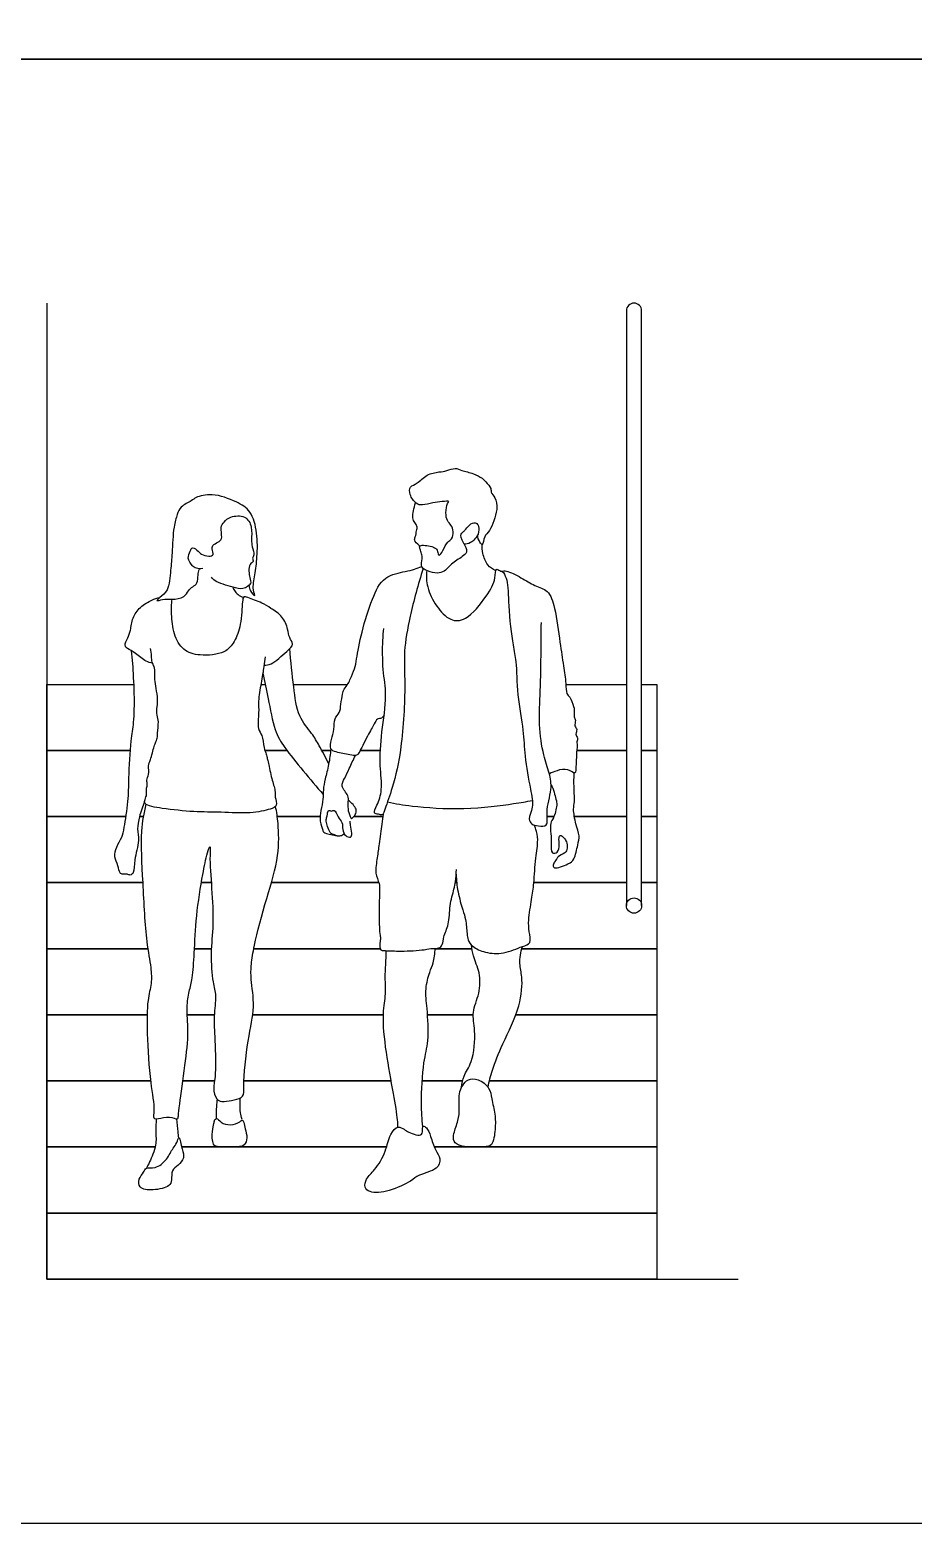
# Model space of a CAD drawing. Header units: millimetres. Extents: x 10.5 to 29.6, y 6 to 18.8.
# Drawn here: x 16.665 to 18.872, y 11.52 to 15.251 of the extents above; entities that cross this region are included whole.
import ezdxf

# ---------------------------------------------------------------- set-up
doc = ezdxf.new("R2010")
doc.units = ezdxf.units.MM
for name, color, linetype, true_color in [('AG-BUILDINGS', 7, 'Continuous', 0x66ccff), ('AG-DIAGRAM', 7, 'Continuous', 0xfecc66), ('AG-PEOPLE', 7, 'Continuous', 0x66ccff), ('X-VPRT', 6, 'Continuous', 0xff00ff)]:
    doc.layers.add(name, color=color, linetype=linetype, true_color=true_color)

msp = doc.modelspace()

# ---------------------------------------------------------------- linework, layer by layer
at = {"layer": 'AG-BUILDINGS'}
for points in [[(18.1558, 14.549), (18.1558, 13.063)], [(18.1939, 13.063), (18.1939, 14.549)], [(16.9165, 13.4505), (16.708, 13.4505), (16.708, 13.6156), (16.9255, 13.6156)], [(17.2427, 13.6156), (17.2532, 13.6156)], [(17.324, 13.6156), (17.4592, 13.6156)], [(18.0046, 13.6156), (18.1558, 13.6156)], [(18.1939, 13.6156), (18.232, 13.6156), (18.232, 13.4505), (18.1939, 13.4505)], [(16.9058, 13.2854), (16.708, 13.2854), (16.708, 13.4505), (16.9165, 13.4505)], [(17.3078, 13.4505), (17.2526, 13.4505)], [(17.2526, 13.4505), (17.3078, 13.4505)], [(17.417, 13.4505), (17.395, 13.4505)], [(17.395, 13.4505), (17.417, 13.4505)], [(17.5412, 13.4505), (17.4907, 13.4505)], [(17.4907, 13.4505), (17.5412, 13.4505)], [(18.1558, 13.4505), (18.0318, 13.4505)], [(18.0318, 13.4505), (18.1558, 13.4505)], [(18.1939, 13.4505), (18.232, 13.4505), (18.232, 13.2854), (18.1939, 13.2854)], [(16.9473, 13.1203), (16.708, 13.1203), (16.708, 13.2854), (16.9058, 13.2854)], [(16.9395, 13.2854), (16.9489, 13.2854)], [(16.9489, 13.2854), (16.9395, 13.2854)], [(17.3905, 13.2854), (17.2835, 13.2854)], [(17.2835, 13.2854), (17.3905, 13.2854)], [(17.5471, 13.2854), (17.4748, 13.2854)], [(17.4748, 13.2854), (17.5471, 13.2854)], [(17.9749, 13.2854), (17.9578, 13.2854)], [(17.9578, 13.2854), (17.9749, 13.2854)], [(18.1558, 13.2854), (18.0257, 13.2854)], [(18.0257, 13.2854), (18.1558, 13.2854)], [(18.1939, 13.2854), (18.232, 13.2854), (18.232, 13.1203), (18.1939, 13.1203)], [(16.9599, 12.9552), (16.708, 12.9552), (16.708, 13.1203), (16.9473, 13.1203)], [(17.0939, 13.1203), (17.1186, 13.1203)], [(17.1186, 13.1203), (17.0939, 13.1203)], [(17.5372, 13.1203), (17.269, 13.1203)], [(17.269, 13.1203), (17.5372, 13.1203)], [(17.7318, 13.1203), (17.7282, 13.1203)], [(17.7282, 13.1203), (17.7318, 13.1203)], [(18.1939, 13.1203), (18.232, 13.1203), (18.232, 12.9552), (17.8943, 12.9552)], [(18.1558, 13.1203), (17.9244, 13.1203)], [(17.9244, 13.1203), (18.1558, 13.1203)], [(16.9583, 12.7901), (16.708, 12.7901), (16.708, 12.9552), (16.9599, 12.9552)], [(17.0768, 12.9552), (17.1188, 12.9552)], [(17.1188, 12.9552), (17.0768, 12.9552)], [(17.2248, 12.9552), (17.5405, 12.9552)], [(17.5405, 12.9552), (17.2248, 12.9552)], [(17.6779, 12.9552), (17.77, 12.9552)], [(17.77, 12.9552), (17.6779, 12.9552)], [(17.8943, 12.9552), (18.232, 12.9552), (18.232, 12.7901), (17.8796, 12.7901)], [(16.9669, 12.625), (16.708, 12.625), (16.708, 12.7901), (16.9583, 12.7901)], [(17.1262, 12.7901), (17.0587, 12.7901)], [(17.0587, 12.7901), (17.1262, 12.7901)], [(17.5487, 12.7901), (17.2224, 12.7901)], [(17.2224, 12.7901), (17.5487, 12.7901)], [(17.6589, 12.7901), (17.7731, 12.7901)], [(17.7731, 12.7901), (17.6589, 12.7901)], [(17.8796, 12.7901), (18.232, 12.7901), (18.232, 12.625), (17.8135, 12.625)], [(16.9786, 12.4599), (16.708, 12.4599), (16.708, 12.625), (16.9669, 12.625)], [(17.1268, 12.625), (17.0475, 12.625)], [(17.0475, 12.625), (17.1268, 12.625)], [(17.5682, 12.625), (17.2001, 12.625)], [(17.2001, 12.625), (17.5682, 12.625)], [(17.7465, 12.625), (17.6455, 12.625)], [(17.6455, 12.625), (17.7465, 12.625)], [(17.8135, 12.625), (18.232, 12.625), (18.232, 12.4599), (17.6758, 12.4599)], [(17.6758, 12.4599), (18.232, 12.4599), (18.232, 12.2948), (16.708, 12.2948), (16.708, 12.4599), (16.9786, 12.4599)], [(17.0448, 12.4599), (17.5567, 12.4599)], [(17.5567, 12.4599), (17.0448, 12.4599)]]:
    msp.add_lwpolyline(points, dxfattribs=at)
msp.add_lwpolyline([(18.232, 12.2948), (18.232, 12.1297), (16.708, 12.1297), (16.708, 12.2948)], close=True, dxfattribs=at)
msp.add_circle((18.1748, 13.063), 0.0191, dxfattribs=at)
msp.add_arc((18.1748, 14.549), 0.0191, 0, 180, dxfattribs=at)
at = {"layer": 'AG-DIAGRAM'}
msp.add_lwpolyline([(16.708, 14.5681), (16.708, 12.1297), (18.4352, 12.1297)], dxfattribs=at)
at = {"layer": 'AG-PEOPLE'}
for points, knots in [([(17.7504, 13.9658), (17.7575, 13.9534), (17.7572, 13.9442), (17.7457, 13.9341), (17.7173, 13.9168), (17.7054, 13.9002), (17.6877, 13.892), (17.666, 13.8961), (17.6391, 13.9065), (17.6468, 13.9296), (17.6444, 13.9415), (17.6412, 13.953), (17.6375, 13.9608), (17.6462, 13.9649), (17.6789, 13.9593), (17.6837, 13.9493), (17.6871, 13.9328), (17.6983, 13.9514), (17.7081, 13.9724), (17.721, 13.9778), (17.7244, 13.9975), (17.7189, 14.0141), (17.7064, 14.0241), (17.7042, 14.0442), (17.7066, 14.0669), (17.7156, 14.0746), (17.6931, 14.0717), (17.6728, 14.0703), (17.6466, 14.0621), (17.6294, 14.0657), (17.6135, 14.089), (17.6136, 14.111), (17.6351, 14.1171), (17.656, 14.1415), (17.6873, 14.1465), (17.7069, 14.1484), (17.7281, 14.1579), (17.7448, 14.1492), (17.7737, 14.1435), (17.7956, 14.131), (17.804, 14.1225), (17.8194, 14.1053), (17.816, 14.0951), (17.8299, 14.0812), (17.8358, 14.0526), (17.8162, 13.9975), (17.7999, 13.9883), (17.7977, 13.9595), (17.7884, 13.9721), (17.784, 13.9823), (17.7838, 13.9885)], [0, 0, 0, 0, 0.200195, 0.430047, 0.774204, 1.045961, 1.294705, 1.57983, 1.873618, 2.139636, 2.350816, 2.558006, 2.714637, 2.873969, 3.210209, 3.412984, 3.604876, 3.834345, 4.131953, 4.34232, 4.595043, 4.842781, 5.071136, 5.337557, 5.626374, 5.769929, 6.008185, 6.300374, 6.605693, 6.846205, 7.154976, 7.410023, 7.671621, 8.008021, 8.33716, 8.606604, 8.880096, 9.131169, 9.458587, 9.752602, 9.96701, 10.24148, 10.421297, 10.665305, 10.989208, 11.433793, 11.700668, 11.966641, 12.138866, 12.396138, 12.396138, 12.396138, 12.396138]), ([(17.2129, 13.8626), (17.2134, 13.8581), (17.2144, 13.8505), (17.2311, 13.8307), (17.2206, 13.8552), (17.2281, 13.8902), (17.2339, 13.9351), (17.2348, 13.993), (17.2197, 14.0499), (17.1811, 14.0727), (17.1236, 14.095), (17.0802, 14.0842), (17.0699, 14.0737), (17.0406, 14.0607), (17.0333, 14.0389), (17.0232, 14.0081), (17.0212, 13.9428), (17.0171, 13.9033), (17.0135, 13.8491), (16.992, 13.8351), (16.9779, 13.8218), (16.9998, 13.8296), (17.0196, 13.8272), (17.0524, 13.8312), (17.0603, 13.8501), (17.0719, 13.8599), (17.0855, 13.8675), (17.085, 13.8892), (17.0872, 13.898), (17.0881, 13.9026)], [0, 0, 0, 0, 0.216193, 0.447697, 0.668862, 1.027636, 1.422786, 1.87161, 2.305029, 2.686759, 3.147265, 3.518945, 3.743957, 4.060838, 4.331427, 4.663827, 5.131338, 5.518578, 5.93134, 6.228879, 6.419004, 6.63984, 6.923, 7.243228, 7.494786, 7.719853, 7.938707, 8.198813, 8.418417, 8.418417, 8.418417, 8.418417]), ([(17.6397, 13.9611), (17.6234, 13.9742), (17.6296, 13.9839), (17.631, 13.9991), (17.6345, 14.011), (17.6264, 14.0195), (17.6208, 14.0318), (17.6236, 14.05), (17.6268, 14.063), (17.6292, 14.0694)], [0, 0, 0, 0, 0.292834, 0.594418, 0.848473, 1.095719, 1.36857, 1.690126, 2.033801, 2.033801, 2.033801, 2.033801]), ([(17.0612, 13.9307), (17.0615, 13.9368), (17.0657, 13.9473), (17.0711, 13.9616), (17.0874, 13.9476), (17.093, 13.94), (17.112, 13.9345), (17.1268, 13.9384), (17.1185, 13.9544), (17.1236, 13.9664), (17.1398, 13.9717), (17.1471, 13.9827), (17.1405, 14.0084), (17.1504, 14.0218), (17.1664, 14.0365), (17.205, 14.0388), (17.2219, 14.0095), (17.2184, 13.9766), (17.2203, 13.9605), (17.2274, 13.9388), (17.2198, 13.9313), (17.2258, 13.9215), (17.2126, 13.9165), (17.2125, 13.8982), (17.2137, 13.8826), (17.221, 13.8659), (17.197, 13.8515), (17.1732, 13.8581), (17.1485, 13.865), (17.1275, 13.8733), (17.1218, 13.8801), (17.1193, 13.8834)], [0, 0, 0, 0, 0.249893, 0.439988, 0.677309, 0.868257, 1.123719, 1.317419, 1.537023, 1.736229, 1.968559, 2.169764, 2.458945, 2.688226, 2.955998, 3.29599, 3.614273, 3.944167, 4.188382, 4.454655, 4.627273, 4.793025, 4.982012, 5.221113, 5.459329, 5.684817, 5.960316, 6.250488, 6.550469, 6.823666, 7.029438, 7.029438, 7.029438, 7.029438]), ([(17.7504, 13.9658), (17.7548, 13.9654), (17.7682, 13.9677), (17.788, 13.9898), (17.7876, 14.01), (17.7814, 14.0206), (17.7661, 14.0181), (17.7546, 14.0034), (17.7503, 13.998), (17.7405, 13.9921), (17.7416, 13.9815), (17.7504, 13.9658)], [0, 0, 0, 0, 0.274517, 0.63616, 0.933107, 1.146677, 1.391927, 1.681728, 1.863463, 2.075575, 2.33214, 2.33214, 2.33214, 2.33214]), ([(17.8292, 13.8995), (17.8218, 13.903), (17.8072, 13.9122), (17.796, 13.9425), (17.795, 13.9575), (17.7953, 13.965)], [0, 0, 0, 0, 0.2898015, 0.6133056, 0.8913154, 0.8913154, 0.8913154, 0.8913154]), ([(17.0979, 13.905), (17.0839, 13.9029), (17.0696, 13.9113), (17.0631, 13.9238), (17.0612, 13.9307)], [0, 0, 0, 0, 0.3474694, 0.7070606, 0.7070606, 0.7070606, 0.7070606]), ([(17.5505, 13.5386), (17.5489, 13.5357), (17.5446, 13.5295), (17.5318, 13.5306), (17.5256, 13.5152), (17.5087, 13.4875), (17.4887, 13.4451), (17.4817, 13.4369), (17.4634, 13.4393), (17.4317, 13.4461), (17.4134, 13.4522), (17.4186, 13.4796), (17.4266, 13.5023), (17.4245, 13.5309), (17.4406, 13.5443), (17.4422, 13.5658), (17.4464, 13.5914), (17.4496, 13.6036), (17.4617, 13.6176), (17.466, 13.63), (17.4778, 13.6557), (17.482, 13.6806), (17.4941, 13.7494), (17.5191, 13.8269), (17.5468, 13.8874), (17.6027, 13.8972), (17.6256, 13.9025), (17.6385, 13.9075), (17.6444, 13.9102)], [0, 0, 0, 0, 0.185511, 0.374063, 0.590489, 0.93783, 1.336999, 1.51077, 1.749116, 2.090808, 2.322483, 2.605017, 2.903412, 3.204261, 3.455469, 3.724495, 4.020805, 4.229929, 4.471098, 4.688003, 4.988104, 5.283928, 5.765693, 6.307416, 6.768421, 7.186915, 7.472056, 7.729561, 7.729561, 7.729561, 7.729561]), ([(17.6482, 13.9051), (17.635, 13.8661), (17.615, 13.7876), (17.5982, 13.6973), (17.6046, 13.6142), (17.5961, 13.4589), (17.574, 13.3627), (17.5537, 13.3091), (17.5483, 13.2875), (17.5367, 13.2917), (17.5217, 13.2926), (17.5347, 13.3162), (17.5474, 13.3538), (17.5383, 13.4145), (17.5435, 13.4965), (17.559, 13.588), (17.5461, 13.6498), (17.5466, 13.7246), (17.5486, 13.7453), (17.5497, 13.7556)], [0, 0, 0, 0, 0.64932, 1.199254, 1.733492, 2.462262, 3.055437, 3.490878, 3.729352, 3.912827, 4.101651, 4.362207, 4.733965, 5.185668, 5.722479, 6.280115, 6.75338, 7.248013, 7.573378, 7.573378, 7.573378, 7.573378]), ([(17.6572, 13.8999), (17.6557, 13.8863), (17.6559, 13.8577), (17.6799, 13.8107), (17.714, 13.7725), (17.7584, 13.7746), (17.8072, 13.8352), (17.8301, 13.8764), (17.8274, 13.9074), (17.8404, 13.8994), (17.8457, 13.8971), (17.8485, 13.8952)], [0, 0, 0, 0, 0.374029, 0.798086, 1.20256, 1.556757, 2.064388, 2.480918, 2.75054, 2.927609, 3.112433, 3.112433, 3.112433, 3.112433]), ([(17.8431, 13.8983), (17.8474, 13.8988), (17.857, 13.9009), (17.8943, 13.882), (17.9254, 13.8614), (17.9628, 13.8515), (17.979, 13.804), (17.9896, 13.7208), (17.9983, 13.664), (18.0053, 13.6201), (18.0048, 13.592), (18.0153, 13.5845), (18.0253, 13.5602), (18.0258, 13.5456), (18.0242, 13.5341), (18.0302, 13.5256), (18.0246, 13.5119), (18.0345, 13.503), (18.0271, 13.4912), (18.0356, 13.4819), (18.0311, 13.4722), (18.0337, 13.46), (18.0309, 13.4475), (18.0309, 13.4344), (18.0296, 13.4025), (18.0281, 13.3903), (18.0091, 13.4068), (17.9821, 13.4005), (17.9693, 13.3955), (17.9634, 13.3919)], [0, 0, 0, 0, 0.211135, 0.579334, 0.948049, 1.288805, 1.684706, 2.225501, 2.675886, 3.066192, 3.35859, 3.558519, 3.852403, 4.08075, 4.270993, 4.45017, 4.660343, 4.852664, 5.048335, 5.236382, 5.416652, 5.62093, 5.82387, 6.043078, 6.378888, 6.53507, 6.787801, 7.093267, 7.359683, 7.359683, 7.359683, 7.359683]), ([(17.8485, 13.8952), (17.8519, 13.8889), (17.8606, 13.8749), (17.8602, 13.8105), (17.8712, 13.7138), (17.8819, 13.6732), (17.8816, 13.5876), (17.9, 13.501), (17.9, 13.4376), (17.9157, 13.3552), (17.925, 13.3107), (17.9092, 13.2802), (17.919, 13.265), (17.9356, 13.2615), (17.9626, 13.2601), (17.953, 13.2993), (17.9712, 13.3525), (17.964, 13.3945), (17.9473, 13.4402), (17.9355, 13.5174), (17.9418, 13.5989), (17.9425, 13.699), (17.9432, 13.7465), (17.9433, 13.7703)], [0, 0, 0, 0, 0.269243, 0.735914, 1.313835, 1.696992, 2.228958, 2.781417, 3.252336, 3.784446, 4.178963, 4.499675, 4.719279, 4.96266, 5.21953, 5.547002, 5.989969, 6.364108, 6.767947, 7.278538, 7.815976, 8.397002, 8.890881, 8.890881, 8.890881, 8.890881]), ([(17.1722, 13.8584), (17.1735, 13.8544), (17.1778, 13.8468), (17.1854, 13.8398), (17.1942, 13.8344), (17.1989, 13.8325)], [0, 0, 0, 0, 0.2071287, 0.3962826, 0.6238588, 0.6238588, 0.6238588, 0.6238588]), ([(16.9717, 13.6688), (16.9662, 13.6699), (16.9545, 13.6717), (16.9301, 13.6938), (16.9101, 13.7047), (16.9001, 13.7126), (16.9109, 13.7327), (16.9175, 13.7505), (16.9211, 13.7829), (16.9398, 13.8093), (16.9698, 13.8268), (16.9834, 13.8311), (16.9902, 13.8328)], [0, 0, 0, 0, 0.239308, 0.572897, 0.856198, 1.037988, 1.296676, 1.560372, 1.88675, 2.218346, 2.557336, 2.825949, 2.825949, 2.825949, 2.825949]), ([(17.2505, 13.6635), (17.2565, 13.664), (17.2697, 13.6634), (17.3061, 13.6975), (17.327, 13.7149), (17.3121, 13.7327), (17.3104, 13.7542), (17.2981, 13.7866), (17.267, 13.8057), (17.2464, 13.8194), (17.2116, 13.832), (17.1987, 13.8366), (17.1957, 13.819), (17.194, 13.764), (17.1776, 13.7225), (17.1533, 13.6915), (17.0899, 13.6855), (17.0473, 13.6987), (17.0231, 13.7411), (17.0187, 13.7906), (17.0193, 13.8159), (17.0206, 13.8283)], [0, 0, 0, 0, 0.247373, 0.659312, 0.941271, 1.188161, 1.461314, 1.798691, 2.14382, 2.445142, 2.800231, 2.985372, 3.195877, 3.633299, 4.027694, 4.378341, 4.831065, 5.213261, 5.606167, 6.016744, 6.374944, 6.374944, 6.374944, 6.374944]), ([(16.9521, 13.3225), (16.9466, 13.3104), (16.9389, 13.2855), (16.9324, 13.2542), (16.9405, 13.2249), (16.925, 13.1785), (16.9274, 13.1462), (16.9163, 13.1375), (16.9084, 13.1421), (16.8981, 13.1407), (16.8885, 13.1435), (16.8866, 13.1641), (16.875, 13.1843), (16.8811, 13.21), (16.8967, 13.2338), (16.9017, 13.2591), (16.9125, 13.3266), (16.9122, 13.3793), (16.9171, 13.4752), (16.9264, 13.5198), (16.9271, 13.5917), (16.9231, 13.6661), (16.9204, 13.6887), (16.9191, 13.6997)], [0, 0, 0, 0, 0.367883, 0.692066, 1.007764, 1.417486, 1.744036, 1.929387, 2.094839, 2.282121, 2.447573, 2.70038, 2.981809, 3.273143, 3.577963, 3.87609, 4.347338, 4.794157, 5.355201, 5.756871, 6.250975, 6.755556, 7.091601, 7.091601, 7.091601, 7.091601]), ([(17.2529, 13.6841), (17.2521, 13.6761), (17.2504, 13.6597), (17.2432, 13.6183), (17.2354, 13.5738), (17.2384, 13.5461), (17.233, 13.5039), (17.247, 13.4893), (17.249, 13.458), (17.2561, 13.4417), (17.2587, 13.4304), (17.2625, 13.4175), (17.2684, 13.3799), (17.2795, 13.351), (17.277, 13.3349), (17.2852, 13.311), (17.2638, 13.3026), (17.2142, 13.2916), (17.1427, 13.2972), (17.0753, 13.2962), (17.0015, 13.3046), (16.9499, 13.3128), (16.9527, 13.3288), (16.9588, 13.3404), (16.9553, 13.3543), (16.9604, 13.3639), (16.9556, 13.3771), (16.9641, 13.3902), (16.9605, 13.4131), (16.9672, 13.4266), (16.9756, 13.4609), (16.9799, 13.4716), (16.9854, 13.4847), (16.983, 13.4942), (16.9888, 13.523), (16.9815, 13.5378), (16.9834, 13.5609), (16.9854, 13.5784), (16.9812, 13.6055), (16.9771, 13.6272), (16.9782, 13.6434), (16.9771, 13.6604), (16.9693, 13.6711), (16.9701, 13.6866), (16.968, 13.6992), (16.967, 13.7056)], [0, 0, 0, 0, 0.286588, 0.666969, 1.057478, 1.3748, 1.740634, 1.996786, 2.317119, 2.565062, 2.755671, 2.967024, 3.329636, 3.654577, 3.891585, 4.157014, 4.401111, 4.817044, 5.314339, 5.798033, 6.317358, 6.705623, 6.896349, 7.107885, 7.322135, 7.507868, 7.71338, 7.937932, 8.207493, 8.443449, 8.784922, 8.993107, 9.198829, 9.38434, 9.69196, 9.932518, 10.204433, 10.454506, 10.75862, 11.034261, 11.269729, 11.506132, 11.712319, 11.937139, 12.195586, 12.195586, 12.195586, 12.195586]), ([(17.4122, 13.4175), (17.4049, 13.4327), (17.3885, 13.4625), (17.3704, 13.4939), (17.3329, 13.5363), (17.325, 13.611), (17.3165, 13.6732), (17.3153, 13.7053)], [0, 0, 0, 0, 0.414767, 0.768024, 1.192243, 1.694274, 2.267949, 2.267949, 2.267949, 2.267949]), ([(17.2475, 13.6438), (17.2517, 13.6223), (17.2609, 13.5813), (17.2753, 13.5006), (17.3012, 13.4573), (17.3492, 13.3981), (17.3814, 13.3598), (17.3984, 13.3405)], [0, 0, 0, 0, 0.472387, 0.992246, 1.408127, 1.911312, 2.424902, 2.424902, 2.424902, 2.424902]), ([(17.4174, 13.4546), (17.4161, 13.4416), (17.4128, 13.416), (17.4029, 13.3799), (17.3979, 13.3528), (17.399, 13.3285), (17.3921, 13.3006), (17.3885, 13.2739), (17.398, 13.2519), (17.3985, 13.2433), (17.4329, 13.2376)], [0, 0, 0, 0, 0.512671, 1.013536, 1.439787, 1.838783, 2.276433, 2.702658, 3.095841, 3.374949, 3.374949, 3.374949, 3.374949]), ([(17.4618, 13.2982), (17.4613, 13.3029), (17.4607, 13.3126), (17.4608, 13.3233), (17.4626, 13.3385), (17.4401, 13.3612), (17.4526, 13.3813), (17.4634, 13.4062), (17.4736, 13.4273), (17.4787, 13.4381)], [0, 0, 0, 0, 0.221671, 0.411772, 0.632675, 0.940512, 1.202105, 1.509046, 1.858319, 1.858319, 1.858319, 1.858319]), ([(17.9675, 13.3654), (17.9734, 13.354), (17.9802, 13.3284), (17.9832, 13.3149), (17.975, 13.2802), (17.9641, 13.2706), (17.9674, 13.2407), (17.9683, 13.2207), (17.9661, 13.1907), (17.9868, 13.195), (17.9887, 13.2147), (17.9863, 13.2307), (17.9899, 13.2414), (18.0007, 13.2317), (18.0066, 13.2228), (18.0091, 13.2061), (18.0036, 13.1932), (17.9842, 13.1863), (17.9813, 13.1785), (17.9769, 13.1734), (17.9722, 13.1641), (17.9747, 13.1528), (18.0123, 13.1668), (18.0268, 13.1776), (18.0341, 13.2148), (18.04, 13.2376), (18.0287, 13.2663), (18.0221, 13.304), (18.0269, 13.3222), (18.025, 13.3519), (18.0246, 13.3795), (18.0253, 13.3911), (18.0256, 13.3944)], [0, 0, 0, 0, 0.361678, 0.591806, 0.926368, 1.147615, 1.450752, 1.735509, 2.019664, 2.22526, 2.474222, 2.718968, 2.87466, 3.066483, 3.266755, 3.499358, 3.712079, 3.967166, 4.128176, 4.278592, 4.466161, 4.617355, 4.962297, 5.222479, 5.569776, 5.853931, 6.175517, 6.533378, 6.784937, 7.101414, 7.432234, 7.56958, 7.56958, 7.56958, 7.56958]), ([(17.4618, 13.2982), (17.4679, 13.2757), (17.4712, 13.283), (17.4799, 13.2891), (17.4821, 13.3044), (17.4729, 13.3156), (17.4655, 13.3229), (17.4612, 13.3258)], [0, 0, 0, 0, 0.308514, 0.619105, 0.969887, 1.327386, 1.706637, 1.706637, 1.706637, 1.706637]), ([(17.5587, 13.3218), (17.5794, 13.3177), (17.6226, 13.3101), (17.7489, 13.3009), (17.872, 13.3169), (17.9051, 13.3227), (17.9208, 13.3257)], [0, 0, 0, 0, 0.465272, 1.128224, 1.778544, 2.183345, 2.183345, 2.183345, 2.183345]), ([(16.9553, 13.3161), (16.9502, 13.2938), (16.9401, 13.2468), (16.9476, 13.1198), (16.9543, 12.9769), (16.9684, 12.9106), (16.9704, 12.8678), (16.9575, 12.8238), (16.958, 12.7414), (16.9643, 12.6245), (16.9788, 12.5558), (16.9717, 12.5301), (16.9881, 12.5298), (17.013, 12.5386), (17.0351, 12.5263), (17.0369, 12.5399), (17.0396, 12.5706), (17.0534, 12.6652), (17.0631, 12.747), (17.056, 12.8076), (17.0634, 12.8486), (17.0721, 12.8834), (17.0769, 12.9472), (17.0799, 13.0365), (17.0966, 13.1383), (17.1067, 13.189), (17.1175, 13.219), (17.1138, 13.1808), (17.1201, 13.1044), (17.125, 13.0162), (17.116, 12.9454), (17.1213, 12.8725), (17.1324, 12.8381), (17.1238, 12.7849), (17.1279, 12.7348), (17.1307, 12.633), (17.1223, 12.609), (17.1304, 12.5751), (17.1506, 12.5724), (17.1754, 12.5771), (17.2021, 12.5837), (17.1975, 12.6147), (17.2097, 12.7358), (17.2297, 12.8074), (17.2167, 12.8777), (17.2184, 12.9175), (17.2257, 12.9667), (17.2569, 13.0836), (17.2895, 13.1835), (17.2866, 13.2669), (17.2821, 13.2966), (17.2792, 13.3108)], [0, 0, 0, 0, 0.482978, 1.145067, 1.852746, 2.328136, 2.696055, 3.080572, 3.610624, 4.257164, 4.747044, 5.001045, 5.196405, 5.505032, 5.765014, 5.929864, 6.249382, 6.823383, 7.367614, 7.817395, 8.185841, 8.530534, 8.989794, 9.553474, 10.150372, 10.584458, 10.825905, 11.099301, 11.630363, 12.183745, 12.684345, 13.173992, 13.524535, 13.939111, 14.369202, 14.825825, 15.094207, 15.349391, 15.608648, 15.889321, 16.159604, 16.435686, 16.961321, 17.480413, 17.963791, 18.32411, 18.728299, 19.370482, 19.985475, 20.505739, 20.891018, 20.891018, 20.891018, 20.891018]), ([(17.4329, 13.2376), (17.4289, 13.2383), (17.4212, 13.2417), (17.4147, 13.245), (17.4087, 13.2605), (17.4055, 13.2727), (17.4063, 13.2829), (17.4087, 13.2865), (17.4098, 13.3051), (17.4188, 13.2968), (17.4277, 13.3053), (17.4344, 13.2827), (17.4476, 13.2718), (17.4458, 13.2528), (17.4522, 13.2367), (17.4683, 13.2314), (17.4705, 13.2445), (17.4662, 13.2639), (17.4659, 13.2705), (17.4656, 13.2738)], [0, 0, 0, 0, 0.204045, 0.359169, 0.591182, 0.807018, 0.981736, 1.115153, 1.332146, 1.486406, 1.645844, 1.897261, 2.141309, 2.385855, 2.626582, 2.831469, 3.014851, 3.278202, 3.463299, 3.463299, 3.463299, 3.463299]), ([(17.5477, 13.2917), (17.5469, 13.2832), (17.5454, 13.2666), (17.5372, 13.2162), (17.5342, 13.184), (17.5262, 13.1434), (17.5413, 13.1169), (17.5373, 13.0779), (17.5378, 12.9914), (17.5429, 12.9833), (17.5358, 12.9508), (17.5559, 12.9504), (17.5928, 12.9485), (17.6499, 12.9514), (17.6705, 12.957), (17.6874, 12.955), (17.6979, 12.9653), (17.698, 12.9865), (17.7143, 13.0174), (17.7129, 13.0615), (17.7253, 13.1039), (17.7288, 13.1227), (17.731, 13.1431), (17.7312, 13.1531)], [0, 0, 0, 0, 0.2951, 0.705855, 1.051573, 1.415393, 1.719297, 2.099665, 2.631639, 2.82965, 3.129449, 3.345222, 3.711106, 4.155245, 4.426272, 4.653786, 4.857424, 5.117705, 5.457822, 5.851668, 6.234118, 6.492707, 6.811647, 6.811647, 6.811647, 6.811647]), ([(17.7306, 13.1412), (17.731, 13.1265), (17.7334, 13.0984), (17.7469, 13.0518), (17.7549, 13.0295), (17.7574, 12.9933), (17.7592, 12.9769), (17.7712, 12.9585), (17.8044, 12.944), (17.8491, 12.941), (17.8938, 12.9609), (17.9193, 12.9676), (17.9121, 12.9997), (17.9104, 13.0271), (17.9194, 13.0801), (17.9252, 13.119), (17.928, 13.1813), (17.9367, 13.2249), (17.9303, 13.2529), (17.9274, 13.2605), (17.926, 13.264)], [0, 0, 0, 0, 0.387458, 0.786869, 1.08007, 1.424436, 1.66187, 1.92081, 2.265225, 2.658049, 3.068514, 3.336717, 3.637637, 3.956116, 4.375987, 4.752883, 5.211551, 5.607719, 5.908415, 6.106178, 6.106178, 6.106178, 6.106178]), ([(17.4329, 13.2376), (17.436, 13.2369), (17.4427, 13.2367), (17.4484, 13.2403), (17.4507, 13.2426)], [0, 0, 0, 0, 0.180337, 0.3616158, 0.3616158, 0.3616158, 0.3616158]), ([(17.5846, 12.5091), (17.5846, 12.5152), (17.585, 12.5288), (17.5733, 12.5987), (17.5549, 12.6946), (17.545, 12.7908), (17.5559, 12.841), (17.5524, 12.8819), (17.5551, 12.9158), (17.5556, 12.9388), (17.556, 12.9503)], [0, 0, 0, 0, 0.250937, 0.728084, 1.326123, 1.898388, 2.312645, 2.679456, 3.019683, 3.361752, 3.361752, 3.361752, 3.361752]), ([(17.6471, 12.5106), (17.6451, 12.5302), (17.6422, 12.568), (17.6471, 12.6724), (17.6635, 12.7227), (17.6583, 12.8063), (17.6523, 12.8529), (17.6634, 12.8967), (17.6741, 12.9179), (17.6777, 12.9435), (17.6779, 12.956)], [0, 0, 0, 0, 0.449617, 1.034534, 1.474135, 1.996732, 2.407289, 2.784916, 3.081323, 3.405734, 3.405734, 3.405734, 3.405734]), ([(17.7439, 12.6089), (17.7451, 12.6184), (17.7481, 12.6391), (17.7734, 12.6719), (17.7799, 12.7508), (17.7682, 12.7958), (17.7903, 12.8436), (17.7914, 12.8945), (17.7722, 12.9362), (17.77, 12.9552), (17.7687, 12.9643)], [0, 0, 0, 0, 0.312989, 0.684674, 1.197423, 1.595703, 2.005894, 2.421735, 2.811678, 3.119595, 3.119595, 3.119595, 3.119595]), ([(17.81, 12.6092), (17.813, 12.6236), (17.8204, 12.6536), (17.8466, 12.7199), (17.8924, 12.8079), (17.8973, 12.8836), (17.887, 12.9168), (17.8917, 12.9469), (17.8958, 12.9606)], [0, 0, 0, 0, 0.388162, 0.879611, 1.470889, 1.967925, 2.308025, 2.691498, 2.691498, 2.691498, 2.691498]), ([(17.7853, 12.6277), (17.7765, 12.6308), (17.7599, 12.6302), (17.7454, 12.6141), (17.7366, 12.5922), (17.739, 12.556), (17.7369, 12.5261), (17.7235, 12.4949), (17.7226, 12.4727), (17.7447, 12.4582), (17.7988, 12.4605), (17.8227, 12.4614), (17.8289, 12.5062), (17.8286, 12.5408), (17.8188, 12.58), (17.8156, 12.6081), (17.7957, 12.624), (17.7853, 12.6277)], [0, 0, 0, 0, 0.2883, 0.546801, 0.827065, 1.175386, 1.500837, 1.838661, 2.09581, 2.383745, 2.810628, 3.06968, 3.430525, 3.790519, 4.155944, 4.463736, 4.802323, 4.802323, 4.802323, 4.802323]), ([(17.1318, 12.531), (17.1317, 12.5339), (17.1312, 12.543), (17.133, 12.5703), (17.1335, 12.5765), (17.1338, 12.5785)], [0.0836055, 0.0836055, 0.0836055, 0.0836055, 0.2023796, 0.4252747, 0.651834, 0.651834, 0.651834, 0.651834]), ([(17.1956, 12.5287), (17.1931, 12.536), (17.191, 12.5492), (17.1902, 12.5671), (17.1908, 12.5772), (17.1915, 12.5822)], [0.3021942, 0.3021942, 0.3021942, 0.3021942, 0.4550411, 0.7304688, 0.9472904, 0.9472904, 0.9472904, 0.9472904]), ([(16.9813, 12.5303), (16.9806, 12.5197), (16.9785, 12.4978), (16.9835, 12.465), (16.9649, 12.4223), (16.9594, 12.4119), (16.9565, 12.4067)], [0, 0, 0, 0, 0.329804, 0.669858, 1.059314, 1.306195, 1.306195, 1.306195, 1.306195]), ([(17.0372, 12.4823), (17.0366, 12.4877), (17.0355, 12.4984), (17.0335, 12.5195), (17.0326, 12.5301)], [0, 0, 0, 0, 0.2350279, 0.5644418, 0.5644418, 0.5644418, 0.5644418]), ([(17.2003, 12.5212), (17.1966, 12.5309), (17.1855, 12.5133), (17.1456, 12.513), (17.1328, 12.5345), (17.1279, 12.5289), (17.1261, 12.5246), (17.1255, 12.5173), (17.1202, 12.5005), (17.1212, 12.4627), (17.1396, 12.4593), (17.1737, 12.4602), (17.2025, 12.4601), (17.2095, 12.4835), (17.2033, 12.5056), (17.201, 12.516), (17.2003, 12.5212)], [-1.325918, -1.325918, -1.325918, -1.325918, -1.121348, -0.531094, -0.266646, -0.113593, -0.113593, 0.077998, 0.370411, 0.711023, 0.983874, 1.375256, 1.703771, 1.970907, 2.275183, 2.553702, 2.553702, 2.553702, 2.553702]), ([(17.6004, 12.5041), (17.5962, 12.5068), (17.5844, 12.5145), (17.5629, 12.4899), (17.5562, 12.4485), (17.5289, 12.4025), (17.505, 12.3826), (17.5003, 12.3586), (17.5156, 12.3438), (17.5651, 12.3479), (17.6173, 12.3734), (17.6359, 12.3912), (17.684, 12.4016), (17.6938, 12.4312), (17.6769, 12.4528), (17.6674, 12.4855), (17.6586, 12.5071), (17.6472, 12.5145), (17.6461, 12.505), (17.6476, 12.4824), (17.614, 12.4957), (17.6045, 12.5014), (17.6004, 12.5041)], [0, 0, 0, 0, 0.235064, 0.533418, 0.920113, 1.34536, 1.670281, 1.933835, 2.170934, 2.575868, 3.019985, 3.322045, 3.714916, 4.005274, 4.301329, 4.646658, 4.932373, 5.106615, 5.262912, 5.508297, 5.966259, 6.195253, 6.195253, 6.195253, 6.195253]), ([(16.9565, 12.4067), (16.9529, 12.405), (16.9498, 12.3957), (16.9364, 12.3804), (16.937, 12.355), (16.9738, 12.3503), (17.0147, 12.3597), (17.0202, 12.377), (17.0187, 12.4029), (17.0361, 12.4133), (17.0529, 12.4331), (17.0457, 12.4525), (17.0384, 12.4928), (17.0327, 12.468), (17.022, 12.4573), (17.0086, 12.4278), (16.9807, 12.4047), (16.9613, 12.409), (16.9565, 12.4067)], [0, 0, 0, 0, 0.205993, 0.470298, 0.725228, 1.060952, 1.43158, 1.663524, 1.945751, 2.202086, 2.479995, 2.760404, 3.070037, 3.279508, 3.520019, 3.849345, 4.194832, 4.467272, 4.467272, 4.467272, 4.467272])]:
    msp.add_open_spline(points, degree=3, knots=knots, dxfattribs=at)
at = {"layer": 'X-VPRT'}
for points in [[(10.5208, 18.8353), (10.5208, 15.1777), (21.4936, 15.1777), (21.4936, 18.8353)], [(10.5208, 15.1777), (10.5208, 11.5201), (21.4936, 11.5201), (21.4936, 15.1777)]]:
    msp.add_lwpolyline(points, close=True, dxfattribs=at)

doc.saveas('drawing.dxf')
